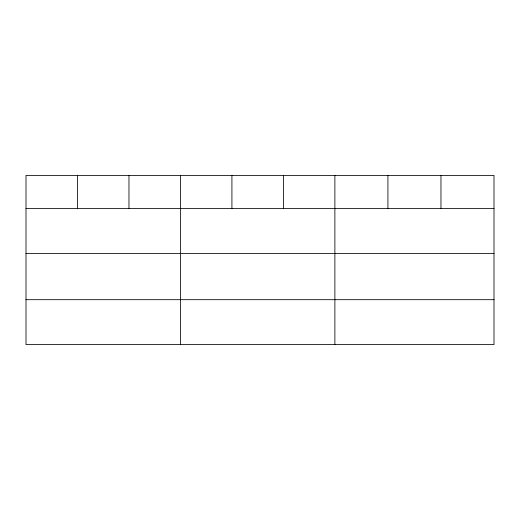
<?xml version="1.0" encoding="UTF-8"?>
<svg xmlns="http://www.w3.org/2000/svg" width="520" height="520" viewBox="0 0 520 520"><rect width="100%" height="100%" fill="white"/><g stroke="black" fill="none" stroke-linecap="round" stroke-linejoin="round"><path stroke-width="0.78" d="M494 253.422L494 175.409L26 175.409L26 344.591L494 344.591L494 253.422L26 253.422M26 208.52L494 208.52M26 299.683L494 299.683M440.96 175.409L440.96 208.52M387.92 175.409L387.92 208.52M334.88 175.409L334.88 344.591M283.4 175.409L283.4 208.52M231.92 175.409L231.92 208.52M180.44 175.409L180.44 344.591M128.96 175.409L128.96 208.52M77.48 175.409L77.48 208.52"/></g></svg>
